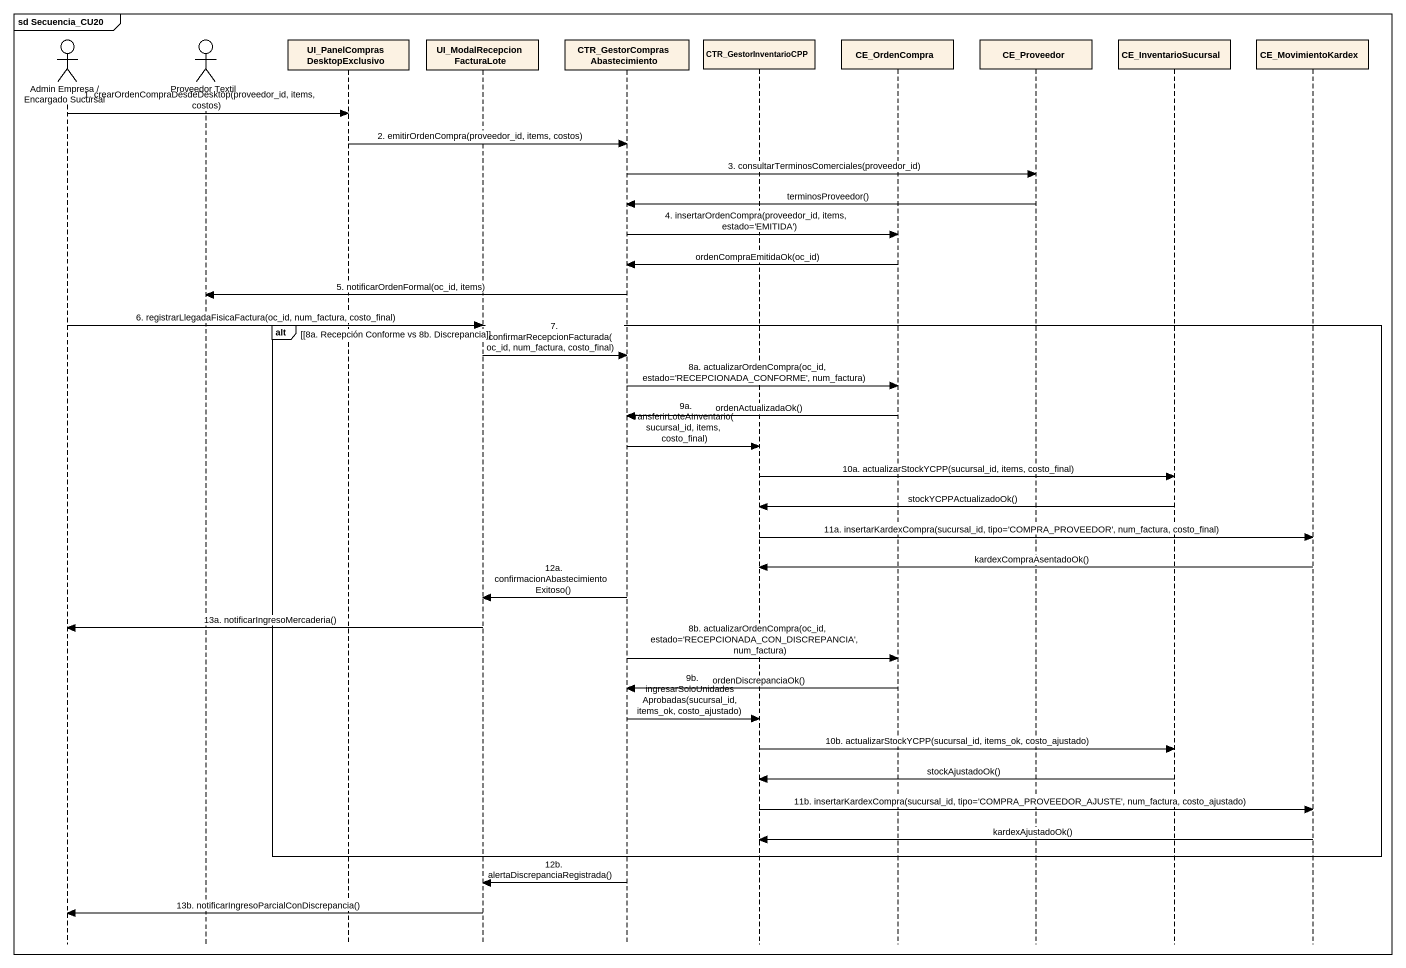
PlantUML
@startuml
mainframe sd Secuencia_CU20
hide footbox
actor "Admin Empresa / Encargado Sucursal" as Admin_Empresa_Encargado
actor "Proveedor Textil" as Proveedor_Textil
participant "UI_PanelComprasDesktopExclusivo" as UI_PanelComprasDesktopExclus
participant UI_ModalRecepcionFacturaLote
participant "CTR_GestorComprasAbastecimiento" as CTR_GestorComprasAbastecimie
participant CTR_GestorInventarioCPP
participant CE_OrdenCompra
participant CE_Proveedor
participant CE_InventarioSucursal
participant CE_MovimientoKardex

Admin_Empresa_Encargado -> UI_PanelComprasDesktopExclus : 1. crearOrdenCompraDesdeDesktop(proveedor_id, items, costos)
UI_PanelComprasDesktopExclus -> CTR_GestorComprasAbastecimie : 2. emitirOrdenCompra(proveedor_id, items, costos)
CTR_GestorComprasAbastecimie -> CE_Proveedor : 3. consultarTerminosComerciales(proveedor_id)
CE_Proveedor -> CTR_GestorComprasAbastecimie : terminosProveedor()
CTR_GestorComprasAbastecimie -> CE_OrdenCompra : 4. insertarOrdenCompra(proveedor_id, items, estado='EMITIDA')
CE_OrdenCompra -> CTR_GestorComprasAbastecimie : ordenCompraEmitidaOk(oc_id)
CTR_GestorComprasAbastecimie -> Proveedor_Textil : 5. notificarOrdenFormal(oc_id, items)
alt [8a. Recepción Conforme vs 8b. Discrepancia]
  Admin_Empresa_Encargado -> UI_ModalRecepcionFacturaLote : 6. registrarLlegadaFisicaFactura(oc_id, num_factura, costo_final)
  UI_ModalRecepcionFacturaLote -> CTR_GestorComprasAbastecimie : 7. confirmarRecepcionFacturada(oc_id, num_factura, costo_final)
  CTR_GestorComprasAbastecimie -> CE_OrdenCompra : 8a. actualizarOrdenCompra(oc_id, estado='RECEPCIONADA_CONFORME', num_factura)
  CE_OrdenCompra -> CTR_GestorComprasAbastecimie : ordenActualizadaOk()
  CTR_GestorComprasAbastecimie -> CTR_GestorInventarioCPP : 9a. transferirLoteAInventario(sucursal_id, items, costo_final)
  CTR_GestorInventarioCPP -> CE_InventarioSucursal : 10a. actualizarStockYCPP(sucursal_id, items, costo_final)
  CE_InventarioSucursal -> CTR_GestorInventarioCPP : stockYCPPActualizadoOk()
  CTR_GestorInventarioCPP -> CE_MovimientoKardex : 11a. insertarKardexCompra(sucursal_id, tipo='COMPRA_PROVEEDOR', num_factura, costo_final)
  CE_MovimientoKardex -> CTR_GestorInventarioCPP : kardexCompraAsentadoOk()
  CTR_GestorComprasAbastecimie -> UI_ModalRecepcionFacturaLote : 12a. confirmacionAbastecimientoExitoso()
  UI_ModalRecepcionFacturaLote -> Admin_Empresa_Encargado : 13a. notificarIngresoMercaderia()
  CTR_GestorComprasAbastecimie -> CE_OrdenCompra : 8b. actualizarOrdenCompra(oc_id, estado='RECEPCIONADA_CON_DISCREPANCIA', num_factura)
  CE_OrdenCompra -> CTR_GestorComprasAbastecimie : ordenDiscrepanciaOk()
  CTR_GestorComprasAbastecimie -> CTR_GestorInventarioCPP : 9b. ingresarSoloUnidadesAprobadas(sucursal_id, items_ok, costo_ajustado)
  CTR_GestorInventarioCPP -> CE_InventarioSucursal : 10b. actualizarStockYCPP(sucursal_id, items_ok, costo_ajustado)
  CE_InventarioSucursal -> CTR_GestorInventarioCPP : stockAjustadoOk()
  CTR_GestorInventarioCPP -> CE_MovimientoKardex : 11b. insertarKardexCompra(sucursal_id, tipo='COMPRA_PROVEEDOR_AJUSTE', num_factura, costo_ajustado)
  CE_MovimientoKardex -> CTR_GestorInventarioCPP : kardexAjustadoOk()
end
CTR_GestorComprasAbastecimie -> UI_ModalRecepcionFacturaLote : 12b. alertaDiscrepanciaRegistrada()
UI_ModalRecepcionFacturaLote -> Admin_Empresa_Encargado : 13b. notificarIngresoParcialConDiscrepancia()
@enduml
